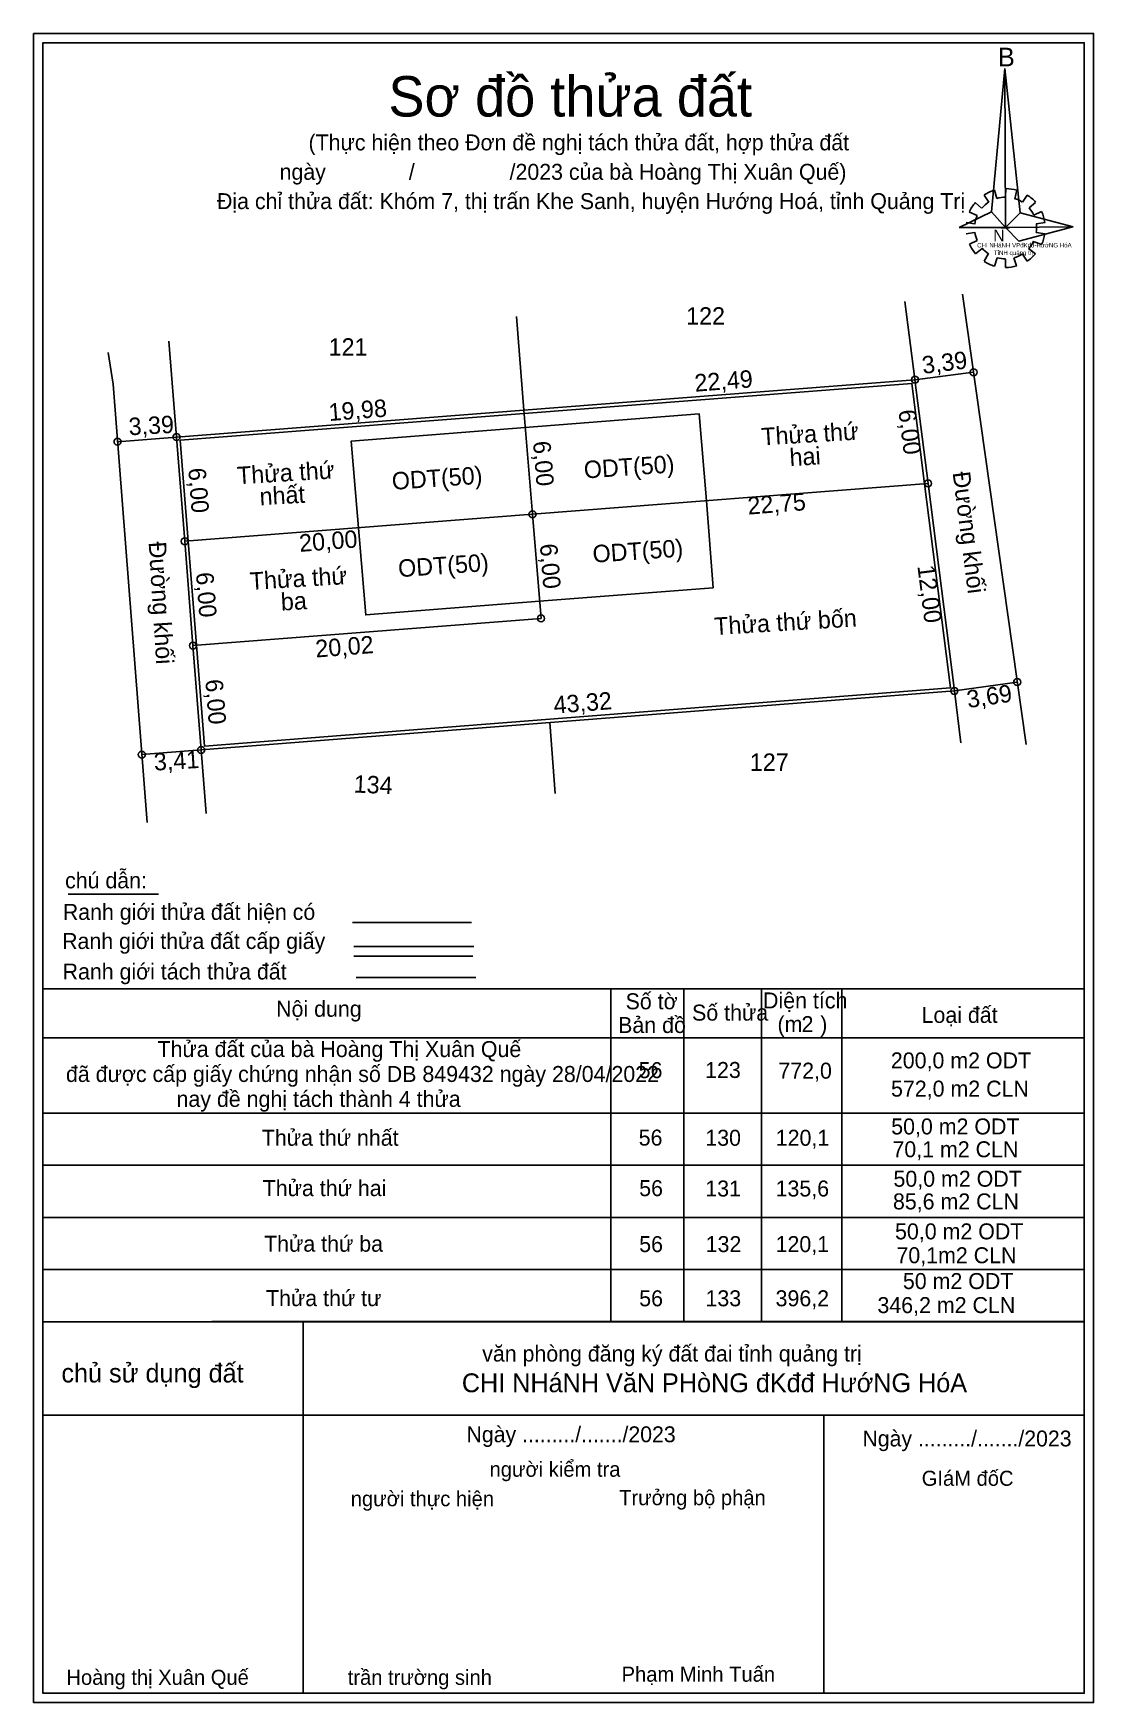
# Model space of a CAD drawing. Extents: x 549178.2 to 549239, y 1840562.4 to 1840658.2.
import ezdxf

# ---------------------------------------------------------------- set-up
doc = ezdxf.new("R2010")
doc.units = 0
for name, color, linetype in [('Level 1', 7, 'Continuous'), ('Level 10', 7, 'Continuous'), ('Level 13', 7, 'Continuous'), ('Level 16', 7, 'Continuous'), ('Level 17', 7, 'Continuous'), ('Level 18', 7, 'Continuous'), ('Level 19', 7, 'Continuous'), ('Level 22', 7, 'Continuous'), ('Level 29', 7, 'Continuous'), ('Level 4', 7, 'Continuous'), ('Level 5', 7, 'Continuous'), ('Level 6', 7, 'Continuous'), ('Level 63', 7, 'Continuous'), ('Level 8', 7, 'Continuous'), ('Level 9', 7, 'Continuous')]:
    doc.layers.add(name, color=color, linetype=linetype)

msp = doc.modelspace()

# ---------------------------------------------------------------- linework, layer by layer
at = {"layer": 'Level 1'}
for p, q in [((549232.983, 1840648.486), (549232.718, 1840648.886)), ((549233.322, 1840649.163), (549233.44, 1840648.686)), ((549233.941, 1840648.763), (549233.955, 1840649.255)), ((549234.589, 1840649.163), (549234.471, 1840648.671)), ((549234.913, 1840648.486), (549235.178, 1840648.886)), ((549232.32, 1840647.717), (549231.878, 1840647.902)), ((549232.202, 1840648.455), (549232.57, 1840648.132)), ((549235.664, 1840648.455), (549235.296, 1840648.148)), ((549235.561, 1840647.732), (549236.003, 1840647.948)), ((549231.686, 1840647.306), (549232.172, 1840647.229)), ((549232.172, 1840646.737), (549231.686, 1840646.661)), ((549233.705, 1840647.01), (549234.176, 1840647.01)), ((549236.21, 1840647.302), (549235.709, 1840647.225)), ((549235.709, 1840646.733), (549236.21, 1840646.656)), ((549236.21, 1840646.841), (549236.21, 1840646.841)), ((549236.21, 1840646.841), (549236.21, 1840646.841)), ((549231.878, 1840646.061), (549232.32, 1840646.276)), ((549232.614, 1840645.815), (549232.231, 1840645.507)), ((549235.267, 1840645.81), (549235.664, 1840645.518)), ((549236.018, 1840646.041), (549235.532, 1840646.226)), ((549232.717, 1840645.092), (549232.968, 1840645.523)), ((549233.469, 1840645.287), (549233.322, 1840644.811)), ((549233.941, 1840644.734), (549233.941, 1840645.211)), ((549234.427, 1840645.287), (549234.574, 1840644.826)), ((549235.178, 1840645.088), (549234.913, 1840645.503)), ((549178.752, 1840604.962), (549178.752, 1840584.259)), ((549178.752, 1840603.343), (549238.455, 1840603.343)), ((549211.311, 1840603.343), (549211.311, 1840584.259)), ((549215.49, 1840603.343), (549215.49, 1840584.259)), ((549219.956, 1840603.343), (549219.956, 1840584.259)), ((549224.559, 1840603.343), (549224.559, 1840584.259)), ((549178.752, 1840600.541), (549238.455, 1840600.541)), ((549178.752, 1840596.205), (549238.455, 1840596.205)), ((549178.752, 1840593.219), (549238.455, 1840593.219)), ((549178.752, 1840590.232), (549238.455, 1840590.232)), ((549178.752, 1840587.246), (549238.455, 1840587.246)), ((549178.203, 1840583.726), (549178.203, 1840562.392)), ((549178.748, 1840584.248), (549238.451, 1840584.248)), ((549179.796, 1840584.248), (549238.448, 1840584.248)), ((549182.729, 1840584.248), (549238.451, 1840584.248)), ((549188.439, 1840584.253), (549238.455, 1840584.253)), ((549193.674, 1840584.248), (549193.674, 1840562.937)), ((549178.748, 1840578.889), (549178.748, 1840562.937)), ((549178.748, 1840578.888), (549238.451, 1840578.888)), ((549223.526, 1840578.889), (549223.526, 1840562.937))]:
    msp.add_line(p, q, dxfattribs=at)
for points in [[(549233.911, 1840656.144), (549233.941, 1840647.025), (549233.145, 1840647.932)], [(549233.911, 1840656.144), (549233.941, 1840647.025), (549234.78, 1840647.871)], [(549231.289, 1840647.025), (549233.145, 1840647.932), (549233.941, 1840647.025)], [(549237.83, 1840647.056), (549233.941, 1840647.025), (549234.78, 1840647.871)], [(549237.801, 1840647.071), (549234.707, 1840646.241), (549233.941, 1840647.025)]]:
    msp.add_lwpolyline(points, close=True, dxfattribs=at)
for centre, major_axis, start_param, end_param in [((549233.948, 1840646.993), (2.273, 0), 1.84956, 2.139009), ((549233.948, 1840646.993), (1.781, 0), 1.569856, 1.856111), ((549233.948, 1840646.993), (2.273, 0), 1.279242, 1.563322), ((549233.948, 1840646.993), (1.781, 0), 1.002709, 1.275562), ((549233.948, 1840646.993), (2.273, 0), 0.710562, 0.996872), ((549233.948, 1840646.993), (2.273, 0), 2.439582, 2.724002), ((549233.948, 1840646.998), (1.781, 0), 2.723685, 3.015158), ((549233.948, 1840646.993), (1.781, 0), 2.133735, 2.444963), ((549233.948, 1840646.993), (1.781, 0), 0.426784, 0.706465), ((549233.948, 1840646.993), (2.273, 0), 0.139051, 0.433933), ((549233.948, 1840646.998), (1.781, 0), 3.2823, 3.561051), ((549233.948, 1840646.993), (1.781, 0), 6.135584, 6.416185), ((549233.948, 1840646.993), (2.273, 0), 5.852303, 6.138396), ((549233.948, 1840646.998), (2.273, 0), 3.569886, 3.856919), ((549233.948, 1840646.998), (1.781, 0), 3.860776, 4.132583), ((549233.948, 1840646.993), (1.781, 0), 5.561373, 5.839514), ((549233.935, 1840646.98), (2.273, 0), 4.147091, 4.436593), ((549233.948, 1840646.993), (1.781, 0), 4.438547, 4.71314), ((549233.948, 1840646.993), (2.273, 0), 4.71301, 4.997611), ((549233.948, 1840646.993), (1.781, 0), 4.990871, 5.289332), ((549233.948, 1840646.993), (2.273, 0), 5.285614, 5.567987)]:
    msp.add_ellipse(centre, major_axis=major_axis, ratio=0.995001, start_param=start_param, end_param=end_param, dxfattribs=at)
at = {"layer": 'Level 10'}
for p, q in [((549206.329, 1840636.55), (549206.82, 1840630.573)), ((549206.82, 1840630.573), (549229.504, 1840632.341)), ((549186.88, 1840629.019), (549206.82, 1840630.573)), ((549186.88, 1840629.019), (549187.351, 1840623.038))]:
    msp.add_line(p, q, dxfattribs=at)
for points in [[(549206.329, 1840636.55), (549228.749, 1840638.293), (549229.504, 1840632.341)], [(549186.88, 1840629.019), (549186.409, 1840635.001), (549206.329, 1840636.55)], [(549229.504, 1840632.341), (549231.013, 1840620.436), (549187.821, 1840617.052), (549187.351, 1840623.038)], [(549187.351, 1840623.038), (549207.311, 1840624.596), (549206.82, 1840630.573)]]:
    msp.add_lwpolyline(points, dxfattribs=at)
at = {"layer": 'Level 13'}
msp.add_line((549231.013, 1840620.436), (549234.615, 1840620.944), dxfattribs=at)
at = {"layer": 'Level 16'}
for p, q in [((549205.9, 1840641.914), (549206.317, 1840636.549)), ((549185.977, 1840640.498), (549186.409, 1840635.001)), ((549231.013, 1840620.436), (549231.39, 1840617.46)), ((549207.81, 1840618.618), (549208.131, 1840614.545)), ((549187.821, 1840617.052), (549188.109, 1840613.401))]:
    msp.add_line(p, q, dxfattribs=at)
msp.add_lwpolyline([(549228.18, 1840642.785), (549228.746, 1840638.32), (549228.749, 1840638.293)], dxfattribs=at)
at = {"layer": 'Level 17'}
msp.add_line((549180.191, 1840608.774), (549185.375, 1840608.774), dxfattribs=at)
at = {"layer": 'Level 18'}
for p, q in [((549196.502, 1840607.146), (549203.33, 1840607.146)), ((549196.583, 1840605.766), (549203.459, 1840605.766)), ((549196.583, 1840605.221), (549203.399, 1840605.221))]:
    msp.add_line(p, q, dxfattribs=at)
at = {"layer": 'Level 19'}
for centre in [(549232.111, 1840638.719), (549228.749, 1840638.293), (549186.409, 1840635.001), (549183.026, 1840634.734), (549229.504, 1840632.341), (549206.82, 1840630.573), (549186.88, 1840629.019), (549207.311, 1840624.596), (549187.351, 1840623.038), (549234.615, 1840620.944), (549231.013, 1840620.436), (549231.013, 1840620.436), (549184.419, 1840616.784), (549187.821, 1840617.052)]:
    msp.add_circle(centre, 0.2, dxfattribs=at)
at = {"layer": 'Level 22'}
for points in [[(549235.12, 1840617.36), (549231.479, 1840643.204)], [(549182.488, 1840639.846), (549182.77, 1840638.04), (549184.721, 1840612.891)]]:
    msp.add_lwpolyline(points, dxfattribs=at)
at = {"layer": 'Level 29'}
msp.add_line((549216.79, 1840631.35), (549216.79, 1840631.35), dxfattribs=at)
msp.add_lwpolyline([(549216.79, 1840631.35), (549216.38, 1840636.33), (549196.43, 1840634.77), (549197.26, 1840624.8), (549207.23, 1840625.58), (549217.181, 1840626.36), (549216.79, 1840631.35)], dxfattribs=at)
at = {"layer": 'Level 4'}
msp.add_line((549197.841, 1840617.837), (549197.841, 1840617.834), dxfattribs=at)
at = {"layer": 'Level 5'}
msp.add_lwpolyline([(549178.212, 1840658.161), (549238.995, 1840658.161), (549238.995, 1840562.393), (549178.212, 1840562.393)], close=True, dxfattribs=at)
msp.add_lwpolyline([(549238.455, 1840584.253), (549238.455, 1840562.933), (549178.752, 1840562.933), (549178.752, 1840657.621), (549238.455, 1840657.621), (549238.455, 1840562.933)], dxfattribs=at)
at = {"layer": 'Level 63'}
msp.add_line((549196.708, 1840603.987), (549203.572, 1840603.987), dxfattribs=at)
at = {"layer": 'Level 8'}
msp.add_line((549187.079, 1840629.035), (549187.55, 1840623.053), dxfattribs=at)
for points in [[(549206.344, 1840636.35), (549228.575, 1840638.079), (549229.305, 1840632.316)], [(549187.079, 1840629.035), (549186.625, 1840634.817), (549206.344, 1840636.35)], [(549229.305, 1840632.316), (549230.788, 1840620.619), (549188.005, 1840617.267), (549187.55, 1840623.053)]]:
    msp.add_lwpolyline(points, dxfattribs=at)
at = {"layer": 'Level 9'}
for p, q in [((549232.111, 1840638.719), (549228.749, 1840638.293)), ((549183.026, 1840634.734), (549186.41, 1840635.001)), ((549184.419, 1840616.784), (549187.822, 1840617.052))]:
    msp.add_line(p, q, dxfattribs=at)

# ---------------------------------------------------------------- texts
at = {"layer": 'Level 1'}
for s, height, p in [('B', 1.07, (549233.52, 1840656.27)), ('Sơ đồ thửa đất', 2.32086, (549198.56, 1840653.39)), ('N', 0.669, (549233.24, 1840646.24)), ('CHI NHáNH VPđKđđ-HướNG HóA', 0.2532, (549232.32, 1840645.88)), ('TỉNH quảng trị', 0.25308, (549233.28, 1840645.45)), ('văn phòng đăng ký đất đai tỉnh quảng trị', 0.91482, (549203.94, 1840581.96)), ('chủ sử dụng đất', 1.08036, (549179.81, 1840580.76)), ('CHI NHáNH VăN PHòNG đKđđ HướNG HóA', 1.08036, (549202.77, 1840580.2)), ('người kiểm tra', 0.86424, (549204.36, 1840575.35)), ('GIáM đốC', 0.8642, (549229.14, 1840574.83)), ('người thực hiện', 0.86424, (549196.4, 1840573.66)), ('Trưởng bộ phận', 0.86424, (549211.79, 1840573.72)), ('Hoàng thị Xuân Quế', 0.86274, (549180.1, 1840563.41)), ('trần trường sinh', 0.86274, (549196.23, 1840563.41)), ('Phạm Minh Tuấn', 0.86424, (549211.93, 1840563.59))]:
    msp.add_text(s, height=height, dxfattribs=at).set_placement(p)
at = {"layer": 'Level 13'}
for s, height, p in [('(Thực hiện theo Đơn đề nghị tách thửa đất, hợp thửa đất ', 0.91488, (549193.98, 1840651.45)), ('ngày              /                /2023 của bà Hoàng Thị Xuân Quế)', 0.91476, (549192.32, 1840649.76)), ('Địa chỉ thửa đất: Khóm 7, thị trấn Khe Sanh, huyện Hướng Hoá, tỉnh Quảng Trị', 0.91482, (549188.73, 1840648.08)), ('122', 1, (549215.63, 1840641.45)), ('121', 1, (549195.13, 1840639.67)), ('127', 1, (549219.28, 1840615.85))]:
    msp.add_text(s, height=height, dxfattribs=at).set_placement(p)
for s, height, rotation, p in [('ODT(50)', 0.9999, 3.95784, (549198.79, 1840631.97)), ('ODT(50)', 0.9999, 3.95784, (549209.8, 1840632.62)), ('ODT(50)', 0.9999, 3.95784, (549210.3, 1840627.79)), ('ODT(50)', 0.9999, 3.95784, (549199.15, 1840626.96)), ('134', 1, 357.38016, (549196.55, 1840614.61))]:
    msp.add_text(s, height=height, rotation=rotation, dxfattribs=at).set_placement(p)
at = {"layer": 'Level 18'}
for s, height, p in [('Thửa thứ ', 1, (549219.97, 1840634.52)), ('hai', 1, (549221.59, 1840633.33)), ('Thửa thứ ', 1, (549189.91, 1840632.29)), ('nhất', 1, (549191.2, 1840631.08)), ('Thửa thứ ', 1, (549190.64, 1840626.23)), ('ba', 1, (549192.42, 1840625.04)), ('Thửa thứ bốn', 0.99996, (549217.27, 1840623.64))]:
    msp.add_text(s, height=height, rotation=3.47521, dxfattribs=at).set_placement(p)
for s, height, p in [('chú dẫn:', 0.9148, (549180.02, 1840609.11)), ('Ranh giới thửa đất hiện có ', 0.91476, (549179.89, 1840607.3)), ('Ranh giới thửa đất cấp giấy', 0.91476, (549179.85, 1840605.63)), ('Ranh giới tách thửa đất', 0.91476, (549179.88, 1840603.88)), ('Nội dung', 0.9168, (549192.12, 1840601.74)), ('Số tờ', 0.9168, (549212.16, 1840602.17)), ('Số thửa', 0.9168, (549215.97, 1840601.52)), ('Diện tích', 0.9168, (549220.04, 1840602.22)), ('Bản đồ', 0.9168, (549211.73, 1840600.81)), ('(m   )', 0.9168, (549220.87, 1840600.86)), ('2', 0.917, (549222.25, 1840600.86)), ('Loại đất', 0.9168, (549229.13, 1840601.39)), ('Thửa đất của bà Hoàng Thị Xuân Quế', 0.9168, (549185.32, 1840599.43)), ('200,0 m2 ODT', 0.9168, (549227.37, 1840598.78)), (' đã được cấp giấy chứng nhận số DB 849432 ngày 28/04/2022', 0.9168, (549179.73, 1840598)), ('56', 0.9168, (549212.91, 1840598.22)), ('123', 0.9168, (549216.72, 1840598.23)), ('772,0', 0.9168, (549220.92, 1840598.19)), ('572,0 m2 CLN', 0.9168, (549227.38, 1840597.16)), ('nay đề nghị tách thành 4 thửa', 0.9168, (549186.41, 1840596.57)), ('50,0 m2 ODT', 0.9168, (549227.39, 1840594.99)), ('Thửa thứ nhất', 0.9168, (549191.3, 1840594.34)), ('56', 0.9168, (549212.91, 1840594.35)), ('130', 0.9168, (549216.73, 1840594.34)), ('120,1', 0.9168, (549220.77, 1840594.34)), ('70,1 m2 CLN', 0.9168, (549227.46, 1840593.68)), ('Thửa thứ hai', 0.9168, (549191.35, 1840591.45)), ('56', 0.9168, (549212.94, 1840591.45)), ('131', 0.9168, (549216.73, 1840591.43)), ('135,6', 0.9168, (549220.76, 1840591.43)), ('50,0 m2 ODT', 0.9168, (549227.52, 1840591.99)), ('85,6 m2 CLN', 0.9168, (549227.49, 1840590.69)), ('Thửa thứ ba', 0.9168, (549191.43, 1840588.26)), ('56', 0.9168, (549212.94, 1840588.24)), ('132', 0.9168, (549216.75, 1840588.24)), ('120,1', 0.9168, (549220.76, 1840588.24)), ('50,0 m2 ODT', 0.9168, (549227.61, 1840588.97)), ('70,1m2 CLN', 0.9168, (549227.69, 1840587.6)), ('50 m2 ODT', 0.9168, (549228.06, 1840586.12)), ('Thửa thứ tư', 0.9168, (549191.54, 1840585.14)), ('56', 0.9168, (549212.94, 1840585.13)), ('133', 0.9168, (549216.74, 1840585.13)), ('396,2', 0.9168, (549220.76, 1840585.13)), ('346,2 m2 CLN', 0.9168, (549226.6, 1840584.74)), ('Ngày ........./......./2023', 0.91152, (549203.04, 1840577.33)), ('Ngày ........./......./2023', 0.91152, (549225.74, 1840577.09))]:
    msp.add_text(s, height=height, dxfattribs=at).set_placement(p)
at = {"layer": 'Level 5'}
for height, rotation, p in [(0.9998, 277.22471, (549230.91, 1840632.96)), (0.9997, 273.58644, (549184.81, 1840628.97))]:
    msp.add_text('Đường khối', height=height, rotation=rotation, dxfattribs=at).set_placement(p)
at = {"layer": 'Level 6'}
for s, rotation, p in [('22,49', 4.44688, (549216.15, 1840637.6)), ('19,98', 4.44689, (549195.17, 1840635.92)), ('6,00', 277.22498, (549227.8, 1840636.52)), ('6,00', 274.69651, (549206.85, 1840634.74)), ('6,00', 274.49758, (549187.08, 1840633.2)), ('22,75', 4.45616, (549219.19, 1840630.55)), ('20,00', 4.45634, (549193.48, 1840628.41)), ('6,00', 274.69739, (549207.24, 1840628.85)), ('12,00', 277.22457, (549228.89, 1840627.6)), ('6,00', 274.49853, (549187.52, 1840627.21)), ('20,02', 4.46548, (549194.41, 1840622.35)), ('6,00', 274.49802, (549188.06, 1840621.07)), ('43,32', 4.48072, (549208.07, 1840619.13))]:
    msp.add_text(s, height=1, rotation=rotation, dxfattribs=at).set_placement(p)
at = {"layer": 'Level 9'}
for s, height, rotation, p in [('3,39', 0.9998, 7.22442, (549229.22, 1840638.62)), ('3,39', 0.9999, 3.16054, (549183.69, 1840635.1)), ('3,69', 0.9999, 8.38868, (549231.8, 1840619.45)), ('3,41', 0.9999, 3.46241, (549185.14, 1840615.86))]:
    msp.add_text(s, height=height, rotation=rotation, dxfattribs=at).set_placement(p)

doc.saveas('drawing.dxf')
